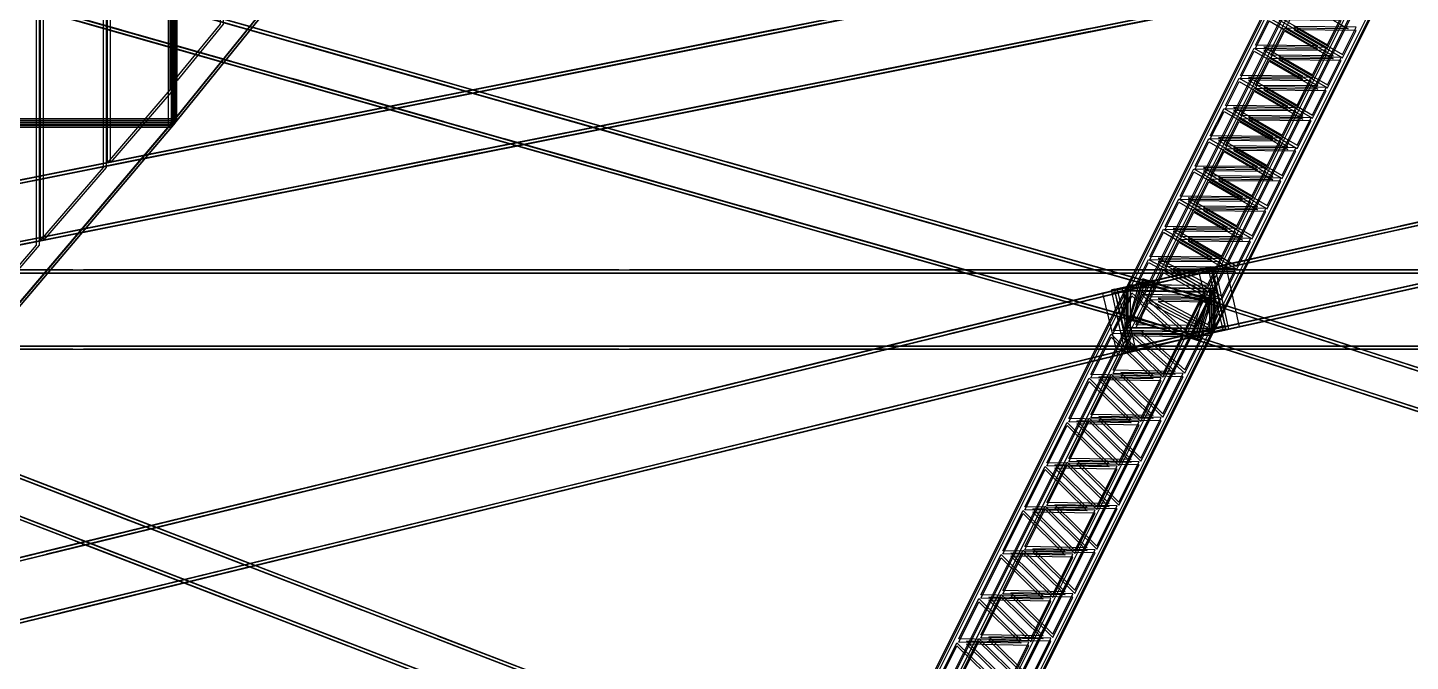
# Model space of a CAD drawing. Header units: millimetres. Extents: x -52000 to 48850, y -48850 to 51750.
# Drawn here: x -14004 to -7040, y -18272 to -15080 of the extents above; entities that cross this region are included whole.
import ezdxf

# ---------------------------------------------------------------- set-up
doc = ezdxf.new("R2010")
doc.units = ezdxf.units.MM
doc.layers.add('D-STR-STRC', color=7, linetype='Continuous', lineweight=25)

msp = doc.modelspace()

# ---------------------------------------------------------------- linework, layer by layer
at = {"layer": 'D-STR-STRC'}
for points in [[(-13295.4, -15581.7), (-13295.4, -13279.5), (-12216.4, -12200.5), (-12216.4, -14247.1)], [(-13279.5, -15581.7), (-13279.5, -13279.5), (-12200.5, -12200.5), (-12200.5, -14247.1)], [(-13267.9, -15345.8), (-13267.9, -13453.9), (-13035.1, -13216.2), (-13035.1, -15062.7)], [(-13252, -15345.8), (-13252, -13453.9), (-13019.2, -13216.2), (-13019.2, -15062.7)], [(-15581, -15581), (-13280.2, -15581), (-13280.2, -13280.2), (-15581, -13280.2)], [(-15573.2, -15573.2), (-13273.9, -15573.2), (-13273.9, -13273.9), (-15573.2, -13273.9)], [(-15568.2, -15568.2), (-13268.9, -15568.2), (-13268.9, -13268.9), (-15568.2, -13268.9)], [(-15559.6, -15559.6), (-13261.6, -15559.6), (-13261.6, -13261.6), (-15559.6, -13261.6)], [(-15554.8, -15554.8), (-13259, -15554.8), (-13259, -13259), (-15554.8, -13259)], [(-15547, -15547), (-13252.7, -15547), (-13252.7, -13252.7), (-15547, -13252.7)], [(-14287.6, -16749.6), (-14287.6, -14271.8), (-13276.8, -13260.9), (-13276.8, -15560.4)], [(-14271.8, -16749.6), (-14271.8, -14271.8), (-13260.9, -13260.9), (-13260.9, -15560.4)], [(-13602.8, -15759.4), (-13602.8, -13771.4), (-13287.8, -13452), (-13287.8, -15393.1)], [(-13586.9, -15759.4), (-13586.9, -13771.4), (-13271.9, -13452), (-13271.9, -15393.1)], [(-13939.7, -16151.1), (-13939.7, -14113), (-13624.7, -13793.6), (-13624.7, -15784.9)], [(-13923.8, -16151.1), (-13923.8, -14113), (-13608.8, -13793.6), (-13608.8, -15784.9)], [(-14255.6, -16518.5), (-14255.6, -14433.3), (-13961.7, -14135.2), (-13961.7, -16176.6)], [(-14239.8, -16518.5), (-14239.8, -14433.3), (-13945.8, -14135.2), (-13945.8, -16176.6)], [(-16786.1, -16393.8), (-16276.4, -16292.3), (-7114.1, -14467.7), (-7623.8, -14569.2)], [(-16783, -16409.5), (-16273.3, -16308), (-7110.9, -14483.4), (-7620.7, -14584.9)], [(-8546.5, -16401.7), (-8022.6, -16285.8), (227.4, -14461.2), (-296.5, -14577.1)], [(-8543.1, -16417.3), (-8019.1, -16301.5), (230.9, -14476.8), (-293.1, -14592.7)], [(-8046, -16465.4), (-8405.4, -16363.4), (-14830.7, -14538.7), (-14471.4, -14640.8)], [(-8041.6, -16450), (-8401, -16348), (-14826.3, -14523.3), (-14467, -14625.4)], [(-8030.5, -16393.2), (-8469.5, -16388.9), (-7557.1, -14564.3), (-7118.2, -14568.5)], [(-8030.5, -16409), (-8469.5, -16404.8), (-7557.1, -14580.1), (-7118.2, -14584.4)], [(-8099, -16652), (-8458.4, -16550), (-14883.7, -14725.3), (-14524.3, -14827.4)], [(-8094.6, -16636.6), (-8454, -16534.6), (-14879.3, -14709.9), (-14520, -14812)], [(-8480.9, -16698.5), (-7956.9, -16582.7), (293.1, -14758), (-230.9, -14873.9)], [(-16726.7, -16692), (-16217, -16590.5), (-7054.7, -14765.8), (-7564.4, -14867.3)], [(-16723.6, -16707.7), (-16213.9, -16606.2), (-7051.6, -14781.5), (-7561.3, -14883)], [(-8477.4, -16714.2), (-7953.5, -16598.3), (296.5, -14773.6), (-227.4, -14889.5)], [(-8030.5, -16595.2), (-8469.5, -16591), (-7557.1, -14766.3), (-7118.2, -14770.6)], [(-8030.5, -16611.1), (-8469.5, -16606.8), (-7557.1, -14782.2), (-7118.2, -14786.4)], [(-13538.3, -15107.4), (-13790.7, -15035.7), (-14282.2, -14896.2)], [(-13533.9, -15092), (-13786.3, -15020.3), (-14277.8, -14880.8)], [(-13519.6, -15112.7), (-14011, -14973.1), (-14263.5, -14901.5)], [(-13515.2, -15097.3), (-14006.7, -14957.8), (-14259.1, -14886.1)], [(-10604.5, -15162.8), (-9898.2, -15022.1), (-9488.1, -14940.5)], [(-10601.4, -15178.5), (-9895.1, -15037.8), (-9485, -14956.1)], [(-10594.5, -15160.8), (-10184.3, -15079.1), (-9478, -14938.4)], [(-10591.3, -15176.5), (-10181.2, -15094.8), (-9474.9, -14954.1)], [(-9018.1, -15156.8), (-8311.8, -15016.2), (-7901.7, -14934.5)], [(-9015, -15172.5), (-8308.7, -15031.9), (-7898.5, -14950.2)], [(-9008, -15154.8), (-8597.9, -15073.1), (-7891.6, -14932.5)], [(-9004.9, -15170.5), (-8594.7, -15088.8), (-7888.4, -14948.2)], [(-7353.1, -15085.9), (-7667.4, -15082.8), (-7598.3, -14944.7)], [(-12998.5, -15244.1), (-13250.9, -15172.4), (-13742.4, -15032.8)], [(-12979.7, -15249.4), (-13471.2, -15109.8), (-13723.6, -15038.1)], [(-12414.4, -15224.9), (-12666.8, -15153.2), (-13158.3, -15013.6)], [(-12410, -15209.5), (-12662.4, -15137.8), (-13153.9, -14998.2)], [(-12395.7, -15230.2), (-12887.2, -15090.6), (-13139.6, -15019)], [(-12391.3, -15214.8), (-12882.8, -15075.2), (-13135.2, -15003.6)], [(-7505.2, -15172.1), (-7819.4, -15169.1), (-7750.3, -15030.9)], [(-7457.2, -15166.3), (-7388.1, -15028.1), (-7702.3, -15025.1)], [(-7457.2, -15182.2), (-7388.1, -15044), (-7702.3, -15040.9)], [(-13002.8, -15259.5), (-13255.2, -15187.8), (-13746.7, -15048.2)], [(-12984.1, -15264.8), (-13475.6, -15125.2), (-13728, -15053.5)], [(-11368.1, -15314.8), (-10661.8, -15174.2), (-10251.6, -15092.5)], [(-11364.9, -15330.5), (-10658.6, -15189.9), (-10248.5, -15108.2)], [(-11358, -15312.8), (-10947.8, -15231.2), (-10241.5, -15090.5)], [(-11354.9, -15328.5), (-10944.7, -15246.8), (-10238.4, -15106.2)], [(-9781.6, -15308.9), (-9075.3, -15168.2), (-8665.2, -15086.5)], [(-9778.5, -15324.6), (-9072.2, -15183.9), (-8662.1, -15102.2)], [(-9771.6, -15306.9), (-9361.4, -15225.2), (-8655.1, -15084.5)], [(-9768.4, -15322.6), (-9358.3, -15240.9), (-8652, -15100.2)], [(-7505.2, -15188), (-7819.4, -15184.9), (-7750.3, -15046.7)], [(-7429.2, -15222.1), (-7743.4, -15219.1), (-7674.3, -15080.9)], [(-7429.2, -15237.9), (-7743.4, -15234.9), (-7674.3, -15096.7)], [(-7381.2, -15216.3), (-7312.1, -15078.1), (-7626.3, -15075.1)], [(-7381.2, -15232.1), (-7312.1, -15093.9), (-7626.3, -15090.9)], [(-11878.9, -15376.9), (-12131.4, -15305.3), (-12622.8, -15165.7)], [(-11874.6, -15361.6), (-12127, -15289.9), (-12618.5, -15150.3)], [(-11860.2, -15382.3), (-12351.7, -15242.7), (-12604.1, -15171)], [(-11855.9, -15366.9), (-12347.3, -15227.3), (-12599.7, -15155.6)], [(-7533.2, -15318.4), (-7464.1, -15180.2), (-7778.4, -15177.1)], [(-12467.4, -15411.5), (-12719.8, -15339.8), (-13211.3, -15200.3)], [(-12463, -15396.1), (-12715.4, -15324.4), (-13206.9, -15184.9)], [(-12448.7, -15416.8), (-12940.1, -15277.3), (-13192.6, -15205.6)], [(-12444.3, -15401.4), (-12935.8, -15261.9), (-13188.2, -15190.2)], [(-12131.6, -15466.9), (-11425.3, -15326.2), (-11015.1, -15244.6)], [(-12121.5, -15464.9), (-11711.4, -15383.2), (-11005.1, -15242.6)], [(-10545.2, -15460.9), (-9838.9, -15320.3), (-9428.7, -15238.6)], [(-10535.1, -15458.9), (-10124.9, -15377.2), (-9418.6, -15236.6)], [(-7581.2, -15324.2), (-7895.5, -15321.1), (-7826.4, -15183)], [(-7581.2, -15340), (-7895.5, -15337), (-7826.4, -15198.8)], [(-7505.2, -15374.1), (-7819.4, -15371.1), (-7750.3, -15232.9)], [(-7505.2, -15390), (-7819.4, -15387), (-7750.3, -15248.8)], [(-7533.2, -15334.2), (-7464.1, -15196), (-7778.4, -15193)], [(-7457.2, -15368.3), (-7388.1, -15230.1), (-7702.3, -15227.1)], [(-7457.2, -15384.2), (-7388.1, -15246), (-7702.3, -15243)], [(-12128.5, -15482.6), (-11422.2, -15341.9), (-11012, -15260.3)], [(-12118.4, -15480.6), (-11708.2, -15398.9), (-11001.9, -15258.2)], [(-11343.5, -15529), (-11595.9, -15457.3), (-12087.4, -15317.7)], [(-11339.1, -15513.6), (-11591.5, -15441.9), (-12083, -15302.4)], [(-11320.4, -15518.9), (-11811.9, -15379.4), (-12064.3, -15307.7)], [(-10542, -15476.6), (-9835.7, -15336), (-9425.6, -15254.3)], [(-10532, -15474.6), (-10121.8, -15392.9), (-9415.5, -15252.3)], [(-11931.9, -15563.6), (-12184.4, -15491.9), (-12675.8, -15352.3)], [(-11927.6, -15548.2), (-12180, -15476.5), (-12671.5, -15336.9)], [(-11913.2, -15568.9), (-12404.7, -15429.3), (-12657.1, -15357.6)], [(-11908.8, -15553.5), (-12400.3, -15413.9), (-12652.7, -15342.2)], [(-11324.8, -15534.3), (-11816.3, -15394.7), (-12068.7, -15323.1)], [(-11308.7, -15613), (-10602.4, -15472.3), (-10192.2, -15390.7)], [(-11298.6, -15611), (-10888.4, -15529.3), (-10182.2, -15388.6)], [(-7657.3, -15476.2), (-7971.5, -15473.2), (-7902.4, -15335)], [(-7657.3, -15492.1), (-7971.5, -15489), (-7902.4, -15350.9)], [(-7581.2, -15526.2), (-7895.5, -15523.2), (-7826.4, -15385)], [(-7609.2, -15470.4), (-7540.1, -15332.2), (-7854.4, -15329.2)], [(-7609.2, -15486.3), (-7540.1, -15348.1), (-7854.4, -15345)], [(-7533.2, -15520.4), (-7464.1, -15382.2), (-7778.4, -15379.2)], [(-12895.1, -15619), (-12188.8, -15478.3), (-11778.7, -15396.6)], [(-12892, -15634.6), (-12185.7, -15494), (-11775.5, -15412.3)], [(-12885, -15616.9), (-12474.9, -15535.3), (-11768.6, -15394.6)], [(-12881.9, -15632.6), (-12471.8, -15551), (-11765.5, -15410.3)], [(-10803.7, -15665.7), (-11056.1, -15594), (-11547.6, -15454.4)], [(-10785, -15671), (-11276.4, -15531.4), (-11528.9, -15459.7)], [(-11305.6, -15628.7), (-10599.3, -15488), (-10189.1, -15406.3)], [(-11295.5, -15626.7), (-10885.3, -15545), (-10179, -15404.3)], [(-7581.2, -15542), (-7895.5, -15539), (-7826.4, -15400.8)], [(-7533.2, -15536.2), (-7464.1, -15398), (-7778.4, -15395)], [(-11396.5, -15715.6), (-11648.9, -15643.9), (-12140.4, -15504.4)], [(-11392.1, -15700.2), (-11644.5, -15628.5), (-12136, -15489)], [(-11377.8, -15720.9), (-11869.3, -15581.4), (-12121.7, -15509.7)], [(-11373.4, -15705.5), (-11864.9, -15566), (-12117.3, -15494.3)], [(-10808.1, -15681.1), (-11060.5, -15609.4), (-11551.9, -15469.8)], [(-10789.3, -15686.4), (-11280.8, -15546.8), (-11533.2, -15475.1)], [(-7733.3, -15628.3), (-8047.5, -15625.2), (-7978.4, -15487.1)], [(-7733.3, -15644.1), (-8047.5, -15641.1), (-7978.4, -15502.9)], [(-7685.3, -15622.5), (-7616.2, -15484.3), (-7930.4, -15481.3)], [(-7685.3, -15638.3), (-7616.2, -15500.1), (-7930.4, -15497.1)], [(-15581.7, -15581.7), (-13279.5, -15581.7), (-13279.5, -15561.7), (-15581.7, -15561.7)], [(-15560.4, -15560.4), (-13260.9, -15560.4), (-13260.9, -15540.4), (-15560.4, -15540.4)], [(-13658.6, -15771), (-12952.4, -15630.4), (-12542.2, -15548.7)], [(-13655.5, -15786.7), (-12949.2, -15646), (-12539.1, -15564.4)], [(-13648.6, -15769), (-13238.4, -15687.3), (-12532.1, -15546.7)], [(-13645.4, -15784.7), (-13235.3, -15703), (-12529, -15562.4)], [(-12072.2, -15765), (-11365.9, -15624.4), (-10955.8, -15542.7)], [(-12069.1, -15780.7), (-11362.8, -15640.1), (-10952.6, -15558.4)], [(-12062.1, -15763), (-11652, -15681.4), (-10945.7, -15540.7)], [(-12059, -15778.7), (-11648.9, -15697), (-10942.6, -15556.4)], [(-7657.3, -15678.2), (-7971.5, -15675.2), (-7902.4, -15537)], [(-7657.3, -15694.1), (-7971.5, -15691.1), (-7902.4, -15552.9)], [(-7609.2, -15672.4), (-7540.1, -15534.3), (-7854.4, -15531.2)], [(-7609.2, -15688.3), (-7540.1, -15550.1), (-7854.4, -15547.1)], [(-10861, -15867.7), (-11113.5, -15796), (-11604.9, -15656.4)], [(-10856.7, -15852.3), (-11109.1, -15780.6), (-11600.6, -15641)], [(-10842.3, -15873), (-11333.8, -15733.4), (-11586.2, -15661.7)], [(-10838, -15857.6), (-11329.4, -15718), (-11581.9, -15646.3)], [(-10272.6, -15833.1), (-10525, -15761.4), (-11016.5, -15621.9)], [(-10268.2, -15817.7), (-10520.6, -15746), (-11012.1, -15606.5)], [(-10253.9, -15838.4), (-10745.4, -15698.9), (-10997.8, -15627.2)], [(-10249.5, -15823), (-10741, -15683.5), (-10993.4, -15611.8)], [(-7809.3, -15780.3), (-8123.6, -15777.3), (-8054.5, -15639.1)], [(-7809.3, -15796.2), (-8123.6, -15793.1), (-8054.5, -15655)], [(-7761.3, -15774.5), (-7692.2, -15636.3), (-8006.4, -15633.3)], [(-7761.3, -15790.4), (-7692.2, -15652.2), (-8006.4, -15649.2)], [(-14422.2, -15923.1), (-13715.9, -15782.4), (-13305.7, -15700.7)], [(-14419, -15938.8), (-13712.8, -15798.1), (-13302.6, -15716.4)], [(-14412.1, -15921.1), (-14001.9, -15839.4), (-13295.6, -15698.7)], [(-14409, -15936.7), (-13998.8, -15855.1), (-13292.5, -15714.4)], [(-12835.7, -15917.1), (-12129.4, -15776.4), (-11719.3, -15694.8)], [(-12832.6, -15932.8), (-12126.3, -15792.1), (-11716.2, -15710.5)], [(-12825.7, -15915.1), (-12415.5, -15833.4), (-11709.2, -15692.8)], [(-12822.5, -15930.8), (-12412.4, -15849.1), (-11706.1, -15708.4)], [(-7733.3, -15830.3), (-8047.5, -15827.3), (-7978.4, -15689.1)], [(-7733.3, -15846.1), (-8047.5, -15843.1), (-7978.4, -15704.9)], [(-7685.3, -15824.5), (-7616.2, -15686.3), (-7930.4, -15683.3)], [(-7685.3, -15840.3), (-7616.2, -15702.2), (-7930.4, -15699.1)], [(-10325.6, -16019.7), (-10578, -15948), (-11069.5, -15808.5)], [(-10321.2, -16004.3), (-10573.6, -15932.7), (-11065.1, -15793.1)], [(-10302.5, -16009.7), (-10794, -15870.1), (-11046.4, -15798.4)], [(-9737.2, -15985.2), (-9989.6, -15913.5), (-10481.1, -15773.9)], [(-9732.8, -15969.8), (-9985.2, -15898.1), (-10476.7, -15758.5)], [(-9718.4, -15990.5), (-10209.9, -15850.9), (-10462.3, -15779.2)], [(-9714.1, -15975.1), (-10205.6, -15835.5), (-10458, -15763.8)], [(-7885.3, -15932.4), (-8199.6, -15929.4), (-8130.5, -15791.2)], [(-7885.3, -15948.2), (-8199.6, -15945.2), (-8130.5, -15807)], [(-7837.3, -15926.6), (-7768.2, -15788.4), (-8082.5, -15785.4)], [(-7837.3, -15942.4), (-7768.2, -15804.2), (-8082.5, -15801.2)], [(-13599.3, -16069.2), (-12893, -15928.5), (-12482.8, -15846.8)], [(-13596.1, -16084.8), (-12889.9, -15944.2), (-12479.7, -15862.5)], [(-13589.2, -16067.1), (-13179, -15985.5), (-12472.7, -15844.8)], [(-13586.1, -16082.8), (-13175.9, -16001.2), (-12469.6, -15860.5)], [(-10306.9, -16025), (-10798.4, -15885.5), (-11050.8, -15813.8)], [(-7809.3, -15982.4), (-8123.6, -15979.3), (-8054.5, -15841.1)], [(-7809.3, -15998.2), (-8123.6, -15995.2), (-8054.5, -15857)], [(-7761.3, -15976.6), (-7692.2, -15838.4), (-8006.4, -15835.3)], [(-7761.3, -15992.4), (-7692.2, -15854.2), (-8006.4, -15851.2)], [(-7100.2, -16081.8), (-6465.9, -15941.5), (-6044.3, -15848.3)], [(-7096.7, -16097.5), (-6462.5, -15957.2), (-6040.8, -15863.9)], [(-7087.3, -16079), (-6665.7, -15985.7), (-6031.4, -15845.4)], [(-7083.9, -16094.6), (-6662.2, -16001.4), (-6027.9, -15861.1)], [(-9785.8, -16156.4), (-10038.2, -16084.7), (-10529.7, -15945.1)], [(-9201.7, -16137.2), (-9454.1, -16065.5), (-9945.6, -15926)], [(-9197.3, -16121.8), (-9449.8, -16050.1), (-9941.2, -15910.6)], [(-9183, -16142.5), (-9674.5, -16003), (-9926.9, -15931.3)], [(-9178.6, -16127.1), (-9670.1, -15987.6), (-9922.5, -15915.9)], [(-7961.4, -16084.4), (-8275.6, -16081.4), (-8206.5, -15943.2)], [(-7913.4, -16078.6), (-7844.3, -15940.5), (-8158.5, -15937.4)], [(-14362.8, -16221.2), (-13656.5, -16080.6), (-13246.3, -15998.9)], [(-14359.7, -16236.9), (-13653.4, -16096.2), (-13243.2, -16014.6)], [(-14352.7, -16219.2), (-13942.6, -16137.5), (-13236.3, -15996.9)], [(-14349.6, -16234.9), (-13939.4, -16153.2), (-13233.1, -16012.6)], [(-9790.2, -16171.8), (-10042.6, -16100.1), (-10534.1, -15960.5)], [(-9771.4, -16177.1), (-10262.9, -16037.5), (-10515.3, -15965.8)], [(-9767.1, -16161.7), (-10258.5, -16022.1), (-10511, -15950.5)], [(-7961.4, -16100.3), (-8275.6, -16097.3), (-8206.5, -15959.1)], [(-7885.3, -16134.4), (-8199.6, -16131.4), (-8130.5, -15993.2)], [(-7885.3, -16150.3), (-8199.6, -16147.2), (-8130.5, -16009)], [(-7913.4, -16094.5), (-7844.3, -15956.3), (-8158.5, -15953.3)], [(-7837.3, -16128.6), (-7768.2, -15990.4), (-8082.5, -15987.4)], [(-7837.3, -16144.5), (-7768.2, -16006.3), (-8082.5, -16003.2)], [(-7787.7, -16233.9), (-7153.4, -16093.6), (-6731.8, -16000.4)], [(-7784.2, -16249.5), (-7150, -16109.2), (-6728.3, -16016)], [(-7774.8, -16231), (-7353.2, -16137.8), (-6718.9, -15997.5)], [(-7771.4, -16246.7), (-7349.7, -16153.4), (-6715.4, -16013.1)], [(-8666.3, -16289.3), (-8918.7, -16217.6), (-9410.2, -16078)], [(-8661.9, -16273.9), (-8914.3, -16202.2), (-9405.8, -16062.6)], [(-8647.5, -16294.6), (-9139, -16155), (-9391.4, -16083.3)], [(-8643.2, -16279.2), (-9134.7, -16139.6), (-9387.1, -16067.9)], [(-15116.2, -16371.3), (-14706.1, -16289.6), (-13999.8, -16148.9)], [(-9254.7, -16323.8), (-9507.1, -16252.2), (-9998.6, -16112.6)], [(-9250.3, -16308.4), (-9502.8, -16236.8), (-9994.2, -16097.2)], [(-9236, -16329.2), (-9727.5, -16189.6), (-9979.9, -16117.9)], [(-9231.6, -16313.8), (-9723.1, -16174.2), (-9975.5, -16102.5)], [(-8436.6, -16377.4), (-7840.9, -16245.7), (-7419.3, -16152.4)], [(-8423.7, -16374.6), (-8002.1, -16281.3), (-7406.4, -16149.6)], [(-8037.4, -16236.5), (-8351.6, -16233.5), (-8282.5, -16095.3)], [(-8037.4, -16252.3), (-8351.6, -16249.3), (-8282.5, -16111.1)], [(-7961.4, -16286.5), (-8275.6, -16283.4), (-8206.5, -16145.2)], [(-7989.4, -16230.7), (-7920.3, -16092.5), (-8234.5, -16089.5)], [(-7989.4, -16246.5), (-7920.3, -16108.4), (-8234.5, -16105.3)], [(-7913.4, -16280.7), (-7844.3, -16142.5), (-8158.5, -16139.4)], [(-7913.4, -16296.5), (-7844.3, -16158.3), (-8158.5, -16155.3)], [(-15113.1, -16386.9), (-14703, -16305.3), (-13996.7, -16164.6)], [(-8158.3, -16416.9), (-8410.7, -16345.2), (-8870.3, -16214.7)], [(-8139.6, -16422.2), (-8599.2, -16291.7), (-8851.6, -16220)], [(-8433.2, -16393), (-7837.5, -16261.3), (-7415.8, -16168)], [(-8420.3, -16390.2), (-7998.7, -16296.9), (-7402.9, -16165.2)], [(-7961.4, -16302.3), (-8275.6, -16299.3), (-8206.5, -16161.1)], [(-19443.5, -19066.9), (-18958.6, -18948.5), (-8045.5, -16285.4), (-8530.4, -16403.7)], [(-8719.3, -16475.9), (-8971.7, -16404.2), (-9463.2, -16264.6)], [(-8714.9, -16460.5), (-8967.3, -16388.8), (-9458.8, -16249.3)], [(-8700.5, -16481.2), (-9192, -16341.6), (-9444.4, -16270)], [(-8696.2, -16465.8), (-9187.7, -16326.2), (-9440.1, -16254.6)], [(-8162.7, -16432.3), (-8415.1, -16360.6), (-8874.7, -16230.1)], [(-8144, -16437.6), (-8603.6, -16307.1), (-8856, -16235.4)], [(-8546.5, -16401.7), (-8477.4, -16714.2), (-7953.5, -16598.3), (-8022.6, -16285.8)], [(-8530.4, -16403.7), (-8454.5, -16714.6), (-7969.6, -16596.3), (-8045.5, -16285.4)], [(-8493.3, -16389.9), (-8424.2, -16702.4), (-7900.3, -16586.5), (-7969.4, -16274.1)], [(-8108.4, -16378.5), (-8422.6, -16375.5), (-8358.6, -16247.3)], [(-8108.4, -16394.3), (-8422.6, -16391.3), (-8358.6, -16263.2)], [(-8060.4, -16372.7), (-7996.3, -16244.6), (-8310.6, -16241.5)], [(-8060.4, -16388.5), (-7996.3, -16260.4), (-8310.6, -16257.4)], [(-7989.4, -16432.7), (-7920.3, -16294.5), (-8234.5, -16291.5)], [(-8060.6, -16289.1), (-7984.8, -16600), (-7969.6, -16596.3), (-8045.5, -16285.4)], [(-8038.9, -16289.5), (-7969.8, -16601.9), (-7953.5, -16598.3), (-8022.6, -16285.8)], [(-7709.2, -16527.9), (-7287.5, -16434.6), (-6653.3, -16294.3)], [(-19439.7, -19082.4), (-18954.8, -18964.1), (-8041.7, -16300.9), (-8526.6, -16419.3)], [(-9376.4, -19146.7), (-9722.8, -19013.4), (-16641.2, -16350.3), (-16294.8, -16483.6)], [(-9370.6, -19131.8), (-9717, -18998.5), (-16635.5, -16335.3), (-16289.1, -16468.7)], [(-16500, -16316), (-16500, -16316), (16500, -16316), (16500, -16316)], [(-16400, -16300), (-16400, -16300), (-13777.5, -16300), (-13777.5, -16300)], [(-16400, -16316), (-16400, -16316), (-13777.5, -16316), (-13777.5, -16316)], [(-13722.5, -16300), (-13722.5, -16300), (-11027.5, -16300), (-11027.5, -16300)], [(-13722.5, -16316), (-13722.5, -16316), (-11027.5, -16316), (-11027.5, -16316)], [(-10972.5, -16300), (-10972.5, -16300), (-8277.5, -16300), (-8277.5, -16300)], [(-10972.5, -16316), (-10972.5, -16316), (-8277.5, -16316), (-8277.5, -16316)], [(-9365.4, -16607.5), (-8560.9, -16411.2), (-8170.7, -16315.9)], [(-9361.7, -16623.1), (-8557.1, -16426.7), (-8166.9, -16331.5)], [(-9358.7, -16605.9), (-8968.5, -16510.6), (-8163.9, -16314.3)], [(-9354.9, -16621.4), (-8964.7, -16526.2), (-8160.1, -16329.8)], [(-8591.2, -16418.6), (-8515.3, -16729.4), (-8030.4, -16611.1), (-8106.3, -16300.2)], [(-8143, -16639.5), (-8085.6, -16437.5), (-8445, -16335.5), (-8502.3, -16537.5)], [(-8441.3, -16554.8), (-8383.9, -16352.8), (-8401, -16348), (-8458.4, -16550)], [(-8099, -16652), (-8041.6, -16450), (-8401, -16348), (-8458.4, -16550)], [(-8436, -16550.3), (-8371.5, -16350.5), (-8387.7, -16345.2), (-8452.2, -16545.1)], [(-8112.3, -16654.8), (-8047.8, -16454.9), (-8387.7, -16345.2), (-8452.2, -16545.1)], [(-8062.2, -16670.9), (-7997.7, -16471.1), (-8337.6, -16361.4), (-8402.1, -16561.2)], [(197.2, -19133.3), (-142.6, -19023.6), (-8392.6, -16360.5), (-8052.8, -16470.2)], [(202.2, -19118.1), (-137.7, -19008.4), (-8387.7, -16345.2), (-8047.8, -16454.9)], [(-8037.4, -16438.5), (-8351.6, -16435.5), (-8282.5, -16297.3)], [(-8037.4, -16454.4), (-8351.6, -16451.3), (-8282.5, -16313.1)], [(-7989.4, -16448.6), (-7920.3, -16310.4), (-8234.5, -16307.3)], [(-8222.5, -16300), (-8222.5, -16300), (-5527.5, -16300), (-5527.5, -16300)], [(-8222.5, -16316), (-8222.5, -16316), (-5527.5, -16316), (-5527.5, -16316)], [(-7722.1, -16530.7), (-7087.8, -16390.4), (-6666.1, -16297.2)], [(-7718.6, -16546.3), (-7084.3, -16406.1), (-6662.7, -16312.8)], [(-7705.7, -16543.5), (-7284.1, -16450.2), (-6649.8, -16309.9)], [(-9362.5, -19058.9), (-9800.6, -19051.2), (-8469, -16388.1), (-8031, -16395.8)], [(-9362.5, -19074.6), (-9800.6, -19067), (-8469, -16403.8), (-8031, -16411.5)], [(-8215.7, -16618.9), (-8468.1, -16547.2), (-8927.7, -16416.7)], [(-8211.3, -16603.5), (-8463.7, -16531.8), (-8923.3, -16401.3)], [(-8197, -16624.2), (-8656.6, -16493.7), (-8909, -16422)], [(-8192.6, -16608.8), (-8652.2, -16478.3), (-8904.6, -16406.6)], [(-8546.5, -16401.7), (-8477.4, -16714.2), (-8461.1, -16710.5), (-8530.2, -16398.1)], [(-8224, -16611.1), (-8537.6, -16605.6), (-8442.7, -16415.8)], [(-8224, -16626.8), (-8537.6, -16621.3), (-8442.7, -16431.5)], [(-8530.4, -16403.7), (-8454.5, -16714.6), (-8439.4, -16710.9), (-8515.2, -16400)], [(-8040.3, -16630.5), (-8040.3, -16414.4), (-8478.3, -16406.7), (-8478.3, -16622.8)], [(-8449.5, -16607), (-8449.5, -16389.1), (-8469.5, -16388.9), (-8469.5, -16606.8)], [(-8030.5, -16611.1), (-8030.5, -16393.2), (-8469.5, -16388.9), (-8469.5, -16606.8)], [(-8449.1, -16604.6), (-8449.1, -16388.5), (-8469, -16388.1), (-8469, -16604.2)], [(-8031, -16611.9), (-8031, -16395.8), (-8469, -16388.1), (-8469, -16604.2)], [(-8023.6, -16597.2), (-8023.6, -16379.3), (-8462.5, -16375.1), (-8462.5, -16592.9)], [(-8175, -16603.5), (-8080.1, -16413.7), (-8393.7, -16408.2)], [(-8175, -16619.2), (-8080.1, -16429.4), (-8393.7, -16423.9)], [(-7447.8, -16665.4), (-7686.5, -16588.4), (-8287.6, -16394.4)], [(-7442.9, -16650.2), (-7681.6, -16573.2), (-8282.6, -16379.1)], [(-7433.9, -16669.9), (-8035, -16475.9), (-8273.7, -16398.8)], [(-7429, -16654.7), (-8030.1, -16460.6), (-8268.8, -16383.6)], [(-8031, -16611.9), (-8031, -16395.8), (-8050.9, -16395.4), (-8050.9, -16611.5)], [(-8030.5, -16611.1), (-8030.5, -16393.2), (-8050.5, -16393), (-8050.5, -16610.9)], [(-8108.4, -16580.5), (-8422.6, -16577.5), (-8358.6, -16449.4)], [(-8108.4, -16596.4), (-8422.6, -16593.3), (-8358.6, -16465.2)], [(-8371, -16674.2), (-7775.3, -16542.5), (-7353.6, -16449.2)], [(-8367.5, -16689.9), (-7771.8, -16558.1), (-7350.2, -16464.9)], [(-8358.1, -16671.4), (-7936.5, -16578.1), (-7340.8, -16446.4)], [(-8354.6, -16687), (-7933, -16593.8), (-7337.3, -16462)], [(-8060.4, -16574.7), (-7996.3, -16446.6), (-8310.6, -16443.5)], [(-8060.4, -16590.6), (-7996.3, -16462.4), (-8310.6, -16459.4)], [(-8112.3, -16654.8), (-8047.8, -16454.9), (-8064, -16449.7), (-8128.5, -16649.5)], [(-8099, -16652), (-8041.6, -16450), (-8058.7, -16445.2), (-8116.1, -16647.2)], [(-9446.1, -19327.8), (-9792.5, -19194.5), (-16710.9, -16531.3), (-16364.5, -16664.7)], [(-9440.3, -19312.9), (-9786.7, -19179.5), (-16705.2, -16516.4), (-16358.8, -16649.7)], [(-10274.9, -16829.4), (-9426.2, -16622.3), (-9036, -16527.1)], [(-10271.1, -16845), (-9422.4, -16637.9), (-9032.2, -16542.7)], [(-10268.1, -16827.8), (-9877.9, -16732.6), (-9029.3, -16525.5)], [(-10264.3, -16843.3), (-9874.1, -16748.1), (-9025.5, -16541)], [(137.7, -19317.9), (-202.2, -19208.2), (-8452.2, -16545.1), (-8112.3, -16654.8)], [(142.6, -19302.7), (-197.2, -19193), (-8447.2, -16529.8), (-8107.4, -16639.5)], [(-7502.5, -16834.8), (-7741.2, -16757.8), (-8342.2, -16563.7)], [(-7488.6, -16839.3), (-8089.7, -16645.3), (-8328.4, -16568.2)], [(-19371.5, -19362.2), (-18886.5, -19243.9), (-7973.4, -16580.7), (-8458.3, -16699.1)], [(-19367.7, -19377.7), (-18882.7, -19259.4), (-7969.6, -16596.3), (-8454.5, -16714.6)], [(-9362.5, -19259.3), (-9800.6, -19251.7), (-8469, -16588.5), (-8031, -16596.2)], [(-9362.5, -19275), (-9800.6, -19267.4), (-8469, -16604.2), (-8031, -16611.9)], [(-9293.4, -16902.8), (-8488.8, -16706.5), (-8098.6, -16611.3)], [(-9289.6, -16918.4), (-8485, -16722), (-8094.8, -16626.8)], [(-9286.6, -16901.2), (-8896.4, -16806), (-8091.9, -16609.6)], [(-9282.8, -16916.7), (-8892.6, -16821.5), (-8088.1, -16625.2)], [(-8335, -16833), (-8648.6, -16827.5), (-8546.9, -16624.2)], [(-8335, -16848.7), (-8648.6, -16843.3), (-8546.9, -16639.9)], [(-8224, -16811.5), (-8537.6, -16806), (-8442.7, -16616.2)], [(-8224, -16827.2), (-8537.6, -16821.7), (-8442.7, -16631.9)], [(-8286, -16825.4), (-8184.3, -16622.1), (-8497.9, -16616.6)], [(-8286, -16841.2), (-8184.3, -16637.8), (-8497.9, -16632.4)], [(-8175, -16803.9), (-8080.1, -16614.1), (-8393.7, -16608.6)], [(-8175, -16819.6), (-8080.1, -16629.8), (-8393.7, -16624.3)], [(-7507.4, -16850), (-7746.1, -16773), (-8347.2, -16579)], [(-7493.5, -16854.5), (-8094.6, -16660.5), (-8333.3, -16583.4)], [(-6760.3, -16887.4), (-6999, -16810.3), (-7636.4, -16604.6)], [(-6755.4, -16872.1), (-6994.1, -16795.1), (-7631.5, -16589.3)], [(-6746.4, -16891.8), (-7383.8, -16686.1), (-7622.5, -16609)], [(-6741.5, -16876.6), (-7378.9, -16670.9), (-7617.6, -16593.8)], [(-16500, -16684), (-16500, -16684), (16500, -16684), (16500, -16684)], [(-16400, -16684), (-16400, -16684), (-13777.5, -16684), (-13777.5, -16684)], [(-16400, -16700), (-16400, -16700), (-13777.5, -16700), (-13777.5, -16700)], [(-13722.5, -16684), (-13722.5, -16684), (-11027.5, -16684), (-11027.5, -16684)], [(-13722.5, -16700), (-13722.5, -16700), (-11027.5, -16700), (-11027.5, -16700)], [(-10972.5, -16684), (-10972.5, -16684), (-8277.5, -16684), (-8277.5, -16684)], [(-10972.5, -16700), (-10972.5, -16700), (-8277.5, -16700), (-8277.5, -16700)], [(-8222.5, -16684), (-8222.5, -16684), (-5527.5, -16684), (-5527.5, -16684)], [(-8222.5, -16700), (-8222.5, -16700), (-5527.5, -16700), (-5527.5, -16700)], [(-11184.3, -17051.4), (-10335.7, -16844.3), (-9945.4, -16749)], [(-11180.5, -17066.9), (-10331.9, -16859.8), (-9941.6, -16764.6)], [(-11177.6, -17049.7), (-10787.3, -16954.5), (-9938.7, -16747.4)], [(-11173.8, -17065.3), (-10783.5, -16970), (-9934.9, -16762.9)], [(-6815, -17056.8), (-7053.7, -16979.7), (-7691.1, -16773.9)], [(-6801.1, -17061.2), (-7438.5, -16855.5), (-7677.2, -16778.4)], [(-10202.8, -17124.8), (-9354.2, -16917.7), (-8963.9, -16822.4)], [(-10199, -17140.3), (-9350.4, -16933.2), (-8960.1, -16838)], [(-10196.1, -17123.1), (-9805.8, -17027.9), (-8957.2, -16820.8)], [(-10192.3, -17138.7), (-9802, -17043.4), (-8953.4, -16836.3)], [(-8445.9, -17055), (-8759.6, -17049.5), (-8657.9, -16846.2)], [(-8335, -17033.4), (-8648.6, -17028), (-8546.9, -16824.6)], [(-8335, -17049.1), (-8648.6, -17043.7), (-8546.9, -16840.4)], [(-8396.9, -17047.4), (-8295.3, -16844), (-8608.9, -16838.6)], [(-8286, -17025.8), (-8184.3, -16822.5), (-8497.9, -16817)], [(-8286, -17041.6), (-8184.3, -16838.2), (-8497.9, -16832.8)], [(-6819.9, -17072), (-7058.6, -16994.9), (-7696, -16789.2)], [(-6806, -17076.5), (-7443.4, -16870.7), (-7682.1, -16793.7)], [(-8445.9, -17070.7), (-8759.6, -17065.2), (-8657.9, -16861.9)], [(-8396.9, -17063.1), (-8295.3, -16859.8), (-8608.9, -16854.3)], [(-12093.7, -17273.3), (-11245.1, -17066.2), (-10854.9, -16971)], [(-12089.9, -17288.8), (-11241.3, -17081.7), (-10851.1, -16986.5)], [(-12087, -17271.6), (-11696.8, -17176.4), (-10848.1, -16969.3)], [(-12083.2, -17287.2), (-11693, -17192), (-10844.3, -16984.9)], [(-11112.2, -17346.7), (-10263.6, -17139.6), (-9873.4, -17044.4)], [(-11108.4, -17362.2), (-10259.8, -17155.1), (-9869.6, -17059.9)], [(-11105.5, -17345.1), (-10715.3, -17249.8), (-9866.6, -17042.7)], [(-11101.7, -17360.6), (-10711.5, -17265.4), (-9862.8, -17058.3)], [(-8445.9, -17255.4), (-8759.6, -17249.9), (-8657.9, -17046.6)], [(-8445.9, -17271.1), (-8759.6, -17265.6), (-8657.9, -17062.3)], [(-8507.9, -17269.3), (-8406.2, -17066), (-8719.9, -17060.5)], [(-8396.9, -17247.8), (-8295.3, -17044.4), (-8608.9, -17039)], [(-8396.9, -17263.5), (-8295.3, -17060.2), (-8608.9, -17054.7)], [(-8556.9, -17276.9), (-8870.5, -17271.4), (-8768.9, -17068.1)], [(-8556.9, -17292.6), (-8870.5, -17287.1), (-8768.9, -17083.8)], [(-8507.9, -17285), (-8406.2, -17081.7), (-8719.9, -17076.2)], [(-13003.2, -17495.2), (-12154.5, -17288.1), (-11764.3, -17192.9)], [(-12996.4, -17493.6), (-12606.2, -17398.3), (-11757.6, -17191.3)], [(-13494.3, -17561.6), (-13737.6, -17468), (-14270.4, -17262.9)], [(-13488.5, -17546.7), (-13731.8, -17453.1), (-14264.7, -17247.9)], [(-13476.8, -17568.4), (-14009.7, -17363.2), (-14253, -17269.6)], [(-13471.1, -17553.4), (-14003.9, -17348.3), (-14247.2, -17254.7)], [(-12999.4, -17510.8), (-12150.7, -17303.7), (-11760.5, -17208.4)], [(-12992.6, -17509.1), (-12602.4, -17413.9), (-11753.8, -17206.8)], [(-12021.7, -17568.6), (-11173, -17361.5), (-10782.8, -17266.3)], [(-12014.9, -17567), (-11624.7, -17471.8), (-10776.1, -17264.7)], [(-8556.9, -17477.3), (-8870.5, -17471.8), (-8768.9, -17268.5)], [(-8507.9, -17469.7), (-8406.2, -17266.4), (-8719.9, -17260.9)], [(-12017.9, -17584.2), (-11169.2, -17377.1), (-10779, -17281.8)], [(-12011.1, -17582.5), (-11620.9, -17487.3), (-10772.3, -17280.2)], [(-8667.8, -17498.8), (-8981.5, -17493.3), (-8879.8, -17290)], [(-8667.8, -17514.5), (-8981.5, -17509), (-8879.8, -17305.7)], [(-8556.9, -17493), (-8870.5, -17487.5), (-8768.9, -17284.2)], [(-8618.9, -17491.2), (-8517.2, -17287.9), (-8830.8, -17282.4)], [(-8618.9, -17506.9), (-8517.2, -17303.6), (-8830.8, -17298.1)], [(-8507.9, -17485.4), (-8406.2, -17282.1), (-8719.9, -17276.6)], [(-13564, -17742.7), (-13807.3, -17649), (-14340.1, -17443.9)], [(-13558.2, -17727.8), (-13801.5, -17634.1), (-14334.4, -17429)], [(-13546.5, -17749.4), (-14079.4, -17544.3), (-14322.7, -17450.6)], [(-13540.7, -17734.5), (-14073.6, -17529.4), (-14316.9, -17435.7)], [(-13912.6, -17717.1), (-13064, -17510.1), (-12673.7, -17414.8)], [(-13908.8, -17732.7), (-13060.2, -17525.6), (-12669.9, -17430.4)], [(-13905.8, -17715.5), (-13515.6, -17620.3), (-12667, -17413.2)], [(-13902, -17731), (-13511.8, -17635.8), (-12663.2, -17428.7)], [(-12912, -17768.6), (-13155.3, -17675), (-13688.1, -17469.9)], [(-12894.5, -17775.4), (-13427.4, -17570.2), (-13670.7, -17476.6)], [(-12917.7, -17783.6), (-13161, -17689.9), (-13693.9, -17484.8)], [(-12900.3, -17790.3), (-13433.1, -17585.2), (-13676.4, -17491.5)], [(-12931.1, -17790.6), (-12082.5, -17583.5), (-11692.2, -17488.2)], [(-12927.3, -17806.1), (-12078.7, -17599), (-11688.4, -17503.8)], [(-12924.3, -17788.9), (-12534.1, -17693.7), (-11685.5, -17486.6)], [(-12920.6, -17804.4), (-12530.3, -17709.2), (-11681.7, -17502.1)], [(-8778.8, -17720.7), (-9092.4, -17715.3), (-8990.8, -17511.9)], [(-8778.8, -17736.5), (-9092.4, -17731), (-8990.8, -17527.7)], [(-8667.8, -17699.2), (-8981.5, -17693.7), (-8879.8, -17490.4)], [(-8667.8, -17714.9), (-8981.5, -17709.5), (-8879.8, -17506.1)], [(-8729.8, -17713.1), (-8628.2, -17509.8), (-8941.8, -17504.3)], [(-8729.8, -17728.9), (-8628.2, -17525.5), (-8941.8, -17520.1)], [(-8618.9, -17691.6), (-8517.2, -17488.3), (-8830.8, -17482.8)], [(-8618.9, -17707.3), (-8517.2, -17504), (-8830.8, -17498.5)], [(-14822, -17939.1), (-13973.4, -17732), (-13583.2, -17636.8)], [(-14818.2, -17954.6), (-13969.6, -17747.5), (-13579.4, -17652.3)], [(-14815.3, -17937.4), (-14425, -17842.2), (-13576.4, -17635.1)], [(-14811.5, -17953), (-14421.2, -17857.7), (-13572.6, -17650.7)], [(-12987.4, -17964.6), (-13230.7, -17871), (-13763.6, -17665.8)], [(-12981.7, -17949.7), (-13225, -17856), (-13757.8, -17650.9)], [(-12970, -17971.3), (-13502.8, -17766.2), (-13746.1, -17672.6)], [(-12964.2, -17956.4), (-13497.1, -17751.3), (-13740.4, -17657.6)], [(-13840.5, -18012.5), (-12991.9, -17805.4), (-12601.7, -17710.2)], [(-13836.7, -18028), (-12988.1, -17820.9), (-12597.9, -17725.7)], [(-13833.8, -18010.8), (-13443.5, -17915.6), (-12594.9, -17708.5)], [(-13830, -18026.4), (-13439.8, -17931.1), (-12591.1, -17724.1)], [(-12341.2, -18005.5), (-12584.5, -17911.8), (-13117.4, -17706.7)], [(-12335.4, -17990.6), (-12578.7, -17896.9), (-13111.6, -17691.8)], [(-12323.7, -18012.2), (-12856.6, -17807.1), (-13099.9, -17713.4)], [(-12318, -17997.3), (-12850.8, -17792.2), (-13094.1, -17698.5)], [(-8889.8, -17942.7), (-9203.4, -17937.2), (-9101.7, -17733.9)], [(-8889.8, -17958.4), (-9203.4, -17952.9), (-9101.7, -17749.6)], [(-8778.8, -17921.1), (-9092.4, -17915.7), (-8990.8, -17712.3)], [(-8778.8, -17936.9), (-9092.4, -17931.4), (-8990.8, -17728.1)], [(-8840.8, -17935.1), (-8739.1, -17731.7), (-9052.8, -17726.3)], [(-8840.8, -17950.8), (-8739.1, -17747.5), (-9052.8, -17742)], [(-8729.8, -17913.5), (-8628.2, -17710.2), (-8941.8, -17704.8)], [(-8729.8, -17929.3), (-8628.2, -17725.9), (-8941.8, -17720.5)], [(-12410.9, -18186.5), (-12654.2, -18092.9), (-13187, -17887.8)], [(-12405.1, -18171.6), (-12648.4, -18078), (-13181.3, -17872.8)], [(-12393.4, -18193.3), (-12926.3, -17988.2), (-13169.6, -17894.5)], [(-12387.7, -18178.3), (-12920.5, -17973.2), (-13163.8, -17879.6)], [(-14749.9, -18234.4), (-13901.3, -18027.3), (-13511.1, -17932.1)], [(-14746.1, -18249.9), (-13897.5, -18042.9), (-13507.3, -17947.6)], [(-14743.2, -18232.8), (-14353, -18137.5), (-13504.3, -17930.4)], [(-14739.4, -18248.3), (-14349.2, -18153.1), (-13500.5, -17946)], [(-11764.7, -18227.4), (-12008, -18133.8), (-12540.8, -17928.7)], [(-11758.9, -18212.5), (-12002.2, -18118.8), (-12535.1, -17913.7)], [(-11747.2, -18234.1), (-12280.1, -18029), (-12523.4, -17935.4)], [(-11741.4, -18219.2), (-12274.3, -18014.1), (-12517.6, -17920.4)], [(-9000.7, -18164.6), (-9314.4, -18159.1), (-9212.7, -17955.8)], [(-8889.8, -18143.1), (-9203.4, -18137.6), (-9101.7, -17934.3)], [(-8889.8, -18158.8), (-9203.4, -18153.3), (-9101.7, -17950)], [(-8951.7, -18157), (-8850.1, -17953.7), (-9163.7, -17948.2)], [(-8951.7, -18172.7), (-8850.1, -17969.4), (-9163.7, -17963.9)], [(-8840.8, -18135.5), (-8739.1, -17932.2), (-9052.8, -17926.7)], [(-8840.8, -18151.2), (-8739.1, -17947.9), (-9052.8, -17942.4)], [(-9000.7, -18180.3), (-9314.4, -18174.8), (-9212.7, -17971.5)], [(-11828.6, -18393.5), (-12071.9, -18299.9), (-12604.8, -18094.8)], [(-11811.1, -18400.3), (-12344, -18195.1), (-12587.3, -18101.5)], [(-11834.3, -18408.5), (-12077.6, -18314.8), (-12610.5, -18109.7)], [(-11816.9, -18415.2), (-12349.7, -18210.1), (-12593.1, -18116.4)], [(-11188.1, -18449.4), (-11431.4, -18355.7), (-11964.3, -18150.6)], [(-11182.4, -18434.4), (-11425.7, -18340.8), (-11958.5, -18135.6)], [(-11170.7, -18456.1), (-11703.5, -18251), (-11946.8, -18157.3)], [(-11164.9, -18441.1), (-11697.8, -18236), (-11941.1, -18142.4)], [(-9000.7, -18365), (-9314.4, -18359.5), (-9212.7, -18156.2)], [(-9000.7, -18380.7), (-9314.4, -18375.2), (-9212.7, -18171.9)], [(-9062.7, -18378.9), (-8961, -18175.6), (-9274.7, -18170.1)], [(-8951.7, -18357.4), (-8850.1, -18154.1), (-9163.7, -18148.6)], [(-8951.7, -18373.1), (-8850.1, -18169.8), (-9163.7, -18164.3)], [(-9111.7, -18386.5), (-9425.3, -18381), (-9323.7, -18177.7)], [(-9111.7, -18402.2), (-9425.3, -18396.8), (-9323.7, -18193.4)], [(-9062.7, -18394.6), (-8961, -18191.3), (-9274.7, -18185.8)]]:
    msp.add_lwpolyline(points, close=True, dxfattribs=at)
for points in [[(-13279.5, -15561.7), (-12200.5, -14227.1)], [(-13279.5, -15581.7), (-12200.5, -14247.1)], [(-16292.3, -16295.5), (-7130, -14470.8)], [(-16276.4, -16292.3), (-7114.1, -14467.7)], [(-8038.9, -16289.5), (211.1, -14464.8)], [(-8022.6, -16285.8), (227.4, -14461.2)], [(-8401, -16348), (-14826.3, -14523.3)], [(-8383.9, -16352.8), (-14809.2, -14528.2)], [(-16786.1, -16393.8), (-7623.8, -14569.2)], [(-16770.2, -16390.7), (-7607.9, -14566)], [(-8058.7, -16445.2), (-14484.1, -14620.5)], [(-8546.5, -16401.7), (-296.5, -14577.1)], [(-8530.2, -16398.1), (-280.2, -14573.4)], [(-8469.5, -16388.9), (-7557.1, -14564.3)], [(-8449.5, -16389.1), (-7537.2, -14564.5)], [(-8050.5, -16393), (-7138.2, -14568.3)], [(-8030.5, -16393.2), (-7118.2, -14568.5)], [(-8041.6, -16450), (-14467, -14625.4)], [(-8458.4, -16550), (-14883.7, -14725.3)], [(-8441.3, -16554.8), (-14866.6, -14730.2)], [(-16229.8, -16609.3), (-7067.5, -14784.7)], [(-16213.9, -16606.2), (-7051.6, -14781.5)], [(-8116.1, -16647.2), (-14541.5, -14822.5)], [(-8099, -16652), (-14524.3, -14827.4)], [(-8469.5, -16606.8), (-7557.1, -14782.2)], [(-8449.5, -16607), (-7537.2, -14782.4)], [(-8050.5, -16610.9), (-7138.2, -14786.2)], [(-8030.5, -16611.1), (-7118.2, -14786.4)], [(-7969.8, -16601.9), (280.2, -14777.3)], [(-7953.5, -16598.3), (296.5, -14773.6)], [(-16723.6, -16707.7), (-7561.3, -14883)], [(-16707.7, -16704.5), (-7545.4, -14879.8)], [(-8477.4, -16714.2), (-227.4, -14889.5)], [(-8461.1, -16710.5), (-211.1, -14885.9)], [(-14271.8, -16729.6), (-13260.9, -15540.4)], [(-14271.8, -16749.6), (-13260.9, -15560.4)], [(-13280.2, -15581), (-13273.9, -15573.2)], [(-13268.9, -15568.2), (-13261.6, -15559.6)], [(-13259, -15554.8), (-13252.7, -15547)], [(-18973.7, -18952.2), (-8060.6, -16289.1)], [(-18958.6, -18948.5), (-8045.5, -16285.4)], [(-8106.3, -16300.2), (-8045.5, -16285.4)], [(-8022.6, -16285.8), (-7969.4, -16274.1)], [(-9717, -18998.5), (-16635.5, -16335.3)], [(-9700.5, -19004.8), (-16619, -16341.7)], [(-16500, -16300), (16500, -16300)], [(-8401, -16348), (-8445, -16335.5)], [(-137.7, -19008.4), (-8387.7, -16345.2)], [(-8337.6, -16361.4), (-8387.7, -16345.2)], [(-121.5, -19013.6), (-8371.5, -16350.5)], [(-19443.5, -19066.9), (-8530.4, -16403.7)], [(-19428.4, -19063.2), (-8515.2, -16400)], [(-9800.6, -19051.2), (-8469, -16388.1)], [(-9780.7, -19051.6), (-8449.1, -16388.5)], [(-9382.4, -19058.5), (-8050.9, -16395.4)], [(-9362.5, -19058.9), (-8031, -16395.8)], [(-8591.2, -16418.6), (-8530.4, -16403.7)], [(-8546.5, -16401.7), (-8493.3, -16389.9)], [(-8478.3, -16406.7), (-8469, -16388.1)], [(-8469.5, -16388.9), (-8462.5, -16375.1)], [(-8040.3, -16414.4), (-8031, -16395.8)], [(-8030.5, -16393.2), (-8023.6, -16379.3)], [(-9387.1, -19125.5), (-16305.6, -16462.3)], [(-9370.6, -19131.8), (-16289.1, -16468.7)], [(-8041.6, -16450), (-8085.6, -16437.5)], [(186, -19112.8), (-8064, -16449.7)], [(202.2, -19118.1), (-8047.8, -16454.9)], [(-7997.7, -16471.1), (-8047.8, -16454.9)], [(-9792.5, -19194.5), (-16710.9, -16531.3)], [(-9776, -19200.8), (-16694.4, -16537.7)], [(-8458.4, -16550), (-8502.3, -16537.5)], [(-202.2, -19208.2), (-8452.2, -16545.1)], [(-8402.1, -16561.2), (-8452.2, -16545.1)], [(-186, -19213.4), (-8436, -16550.3)], [(-18897.9, -19263.1), (-7984.8, -16600)], [(-18882.7, -19259.4), (-7969.6, -16596.3)], [(-9800.6, -19267.4), (-8469, -16604.2)], [(-9780.7, -19267.7), (-8449.1, -16604.6)], [(-9382.4, -19274.7), (-8050.9, -16611.5)], [(-9362.5, -19275), (-8031, -16611.9)], [(-8478.3, -16622.8), (-8469, -16604.2)], [(-8469.5, -16606.8), (-8462.5, -16592.9)], [(-8099, -16652), (-8143, -16639.5)], [(-8040.3, -16630.5), (-8031, -16611.9)], [(-8030.5, -16611.1), (-8023.6, -16597.2)], [(-8030.4, -16611.1), (-7969.6, -16596.3)], [(-7953.5, -16598.3), (-7900.3, -16586.5)], [(-19367.7, -19377.7), (-8454.5, -16714.6)], [(-19352.5, -19374), (-8439.4, -16710.9)], [(-16500, -16700), (16500, -16700)], [(-9462.6, -19321.4), (-16381, -16658.3)], [(-9446.1, -19327.8), (-16364.5, -16664.7)], [(-8515.3, -16729.4), (-8454.5, -16714.6)], [(-8477.4, -16714.2), (-8424.2, -16702.4)], [(121.5, -19312.7), (-8128.5, -16649.5)], [(137.7, -19317.9), (-8112.3, -16654.8)], [(-8062.2, -16670.9), (-8112.3, -16654.8)]]:
    msp.add_lwpolyline(points, dxfattribs=at)

doc.saveas('drawing.dxf')
